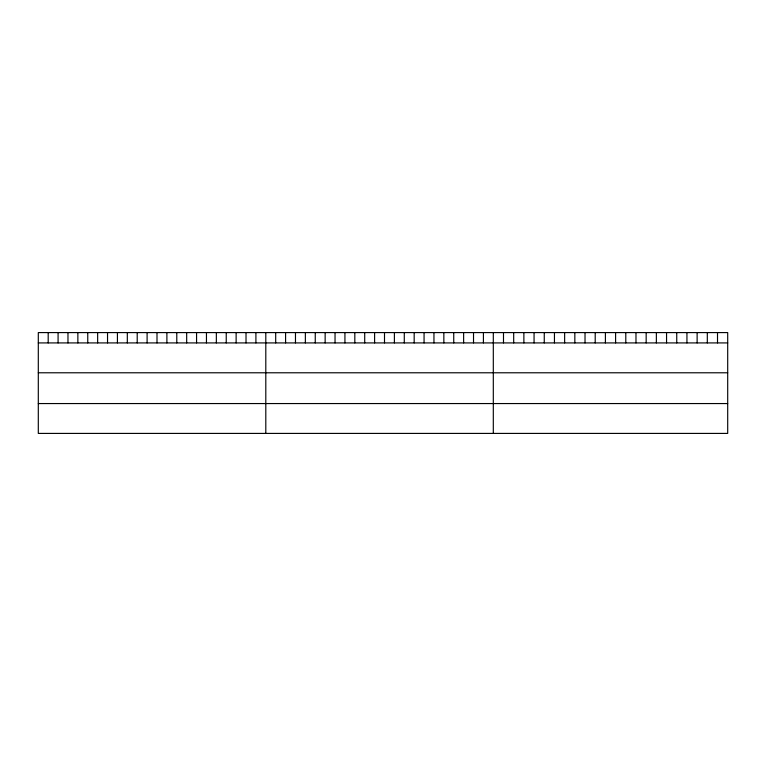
<?xml version="1.0" encoding="UTF-8"?>
<svg xmlns="http://www.w3.org/2000/svg" width="766" height="766" viewBox="0 0 766 766"><rect width="100%" height="100%" fill="white"/><g stroke="black" fill="none" stroke-linecap="round" stroke-linejoin="round"><path stroke-width="1.15" d="M727.7 342.919L727.7 433.412L38.3 433.412L38.3 332.588L727.7 332.588L727.7 342.919L38.3 342.919M38.3 372.783L727.7 372.783M38.3 403.558L727.7 403.558M717.512 332.588L717.512 342.919M707.315 332.588L707.315 342.919M697.127 332.588L697.127 342.919M686.939 332.588L686.939 342.919M676.742 332.588L676.742 342.919M666.554 332.588L666.554 342.919M656.366 332.588L656.366 342.919M646.169 332.588L646.169 342.919M635.981 332.588L635.981 342.919M625.793 332.588L625.793 342.919M615.596 332.588L615.596 342.919M605.408 332.588L605.408 342.919M595.211 332.588L595.211 342.919M585.023 332.588L585.023 342.919M574.835 332.588L574.835 342.919M564.638 332.588L564.638 342.919M554.45 332.588L554.45 342.919M544.262 332.588L544.262 342.919M534.065 332.588L534.065 342.919M523.877 332.588L523.877 342.919M513.689 332.588L513.689 342.919M503.492 332.588L503.492 342.919M493.304 332.588L493.304 433.412M483.413 332.588L483.413 342.919M473.522 332.588L473.522 342.919M463.631 332.588L463.631 342.919M453.74 332.588L453.74 342.919M443.849 332.588L443.849 342.919M433.958 332.588L433.958 342.919M424.067 332.588L424.067 342.919M414.176 332.588L414.176 342.919M404.285 332.588L404.285 342.919M394.394 332.588L394.394 342.919M384.503 332.588L384.503 342.919M374.603 332.588L374.603 342.919M364.712 332.588L364.712 342.919M354.821 332.588L354.821 342.919M344.93 332.588L344.93 342.919M335.039 332.588L335.039 342.919M325.148 332.588L325.148 342.919M315.257 332.588L315.257 342.919M305.366 332.588L305.366 342.919M295.475 332.588L295.475 342.919M285.584 332.588L285.584 342.919M275.693 332.588L275.693 342.919M265.802 332.588L265.802 433.412M255.911 332.588L255.911 342.919M246.02 332.588L246.02 342.919M236.129 332.588L236.129 342.919M226.238 332.588L226.238 342.919M216.347 332.588L216.347 342.919M206.456 332.588L206.456 342.919M196.565 332.588L196.565 342.919M186.674 332.588L186.674 342.919M176.783 332.588L176.783 342.919M166.892 332.588L166.892 342.919M157.001 332.588L157.001 342.919M147.101 332.588L147.101 342.919M137.21 332.588L137.21 342.919M127.319 332.588L127.319 342.919M117.428 332.588L117.428 342.919M107.537 332.588L107.537 342.919M97.646 332.588L97.646 342.919M87.755 332.588L87.755 342.919M77.864 332.588L77.864 342.919M67.973 332.588L67.973 342.919M58.082 332.588L58.082 342.919M48.191 332.588L48.191 342.919"/></g></svg>
